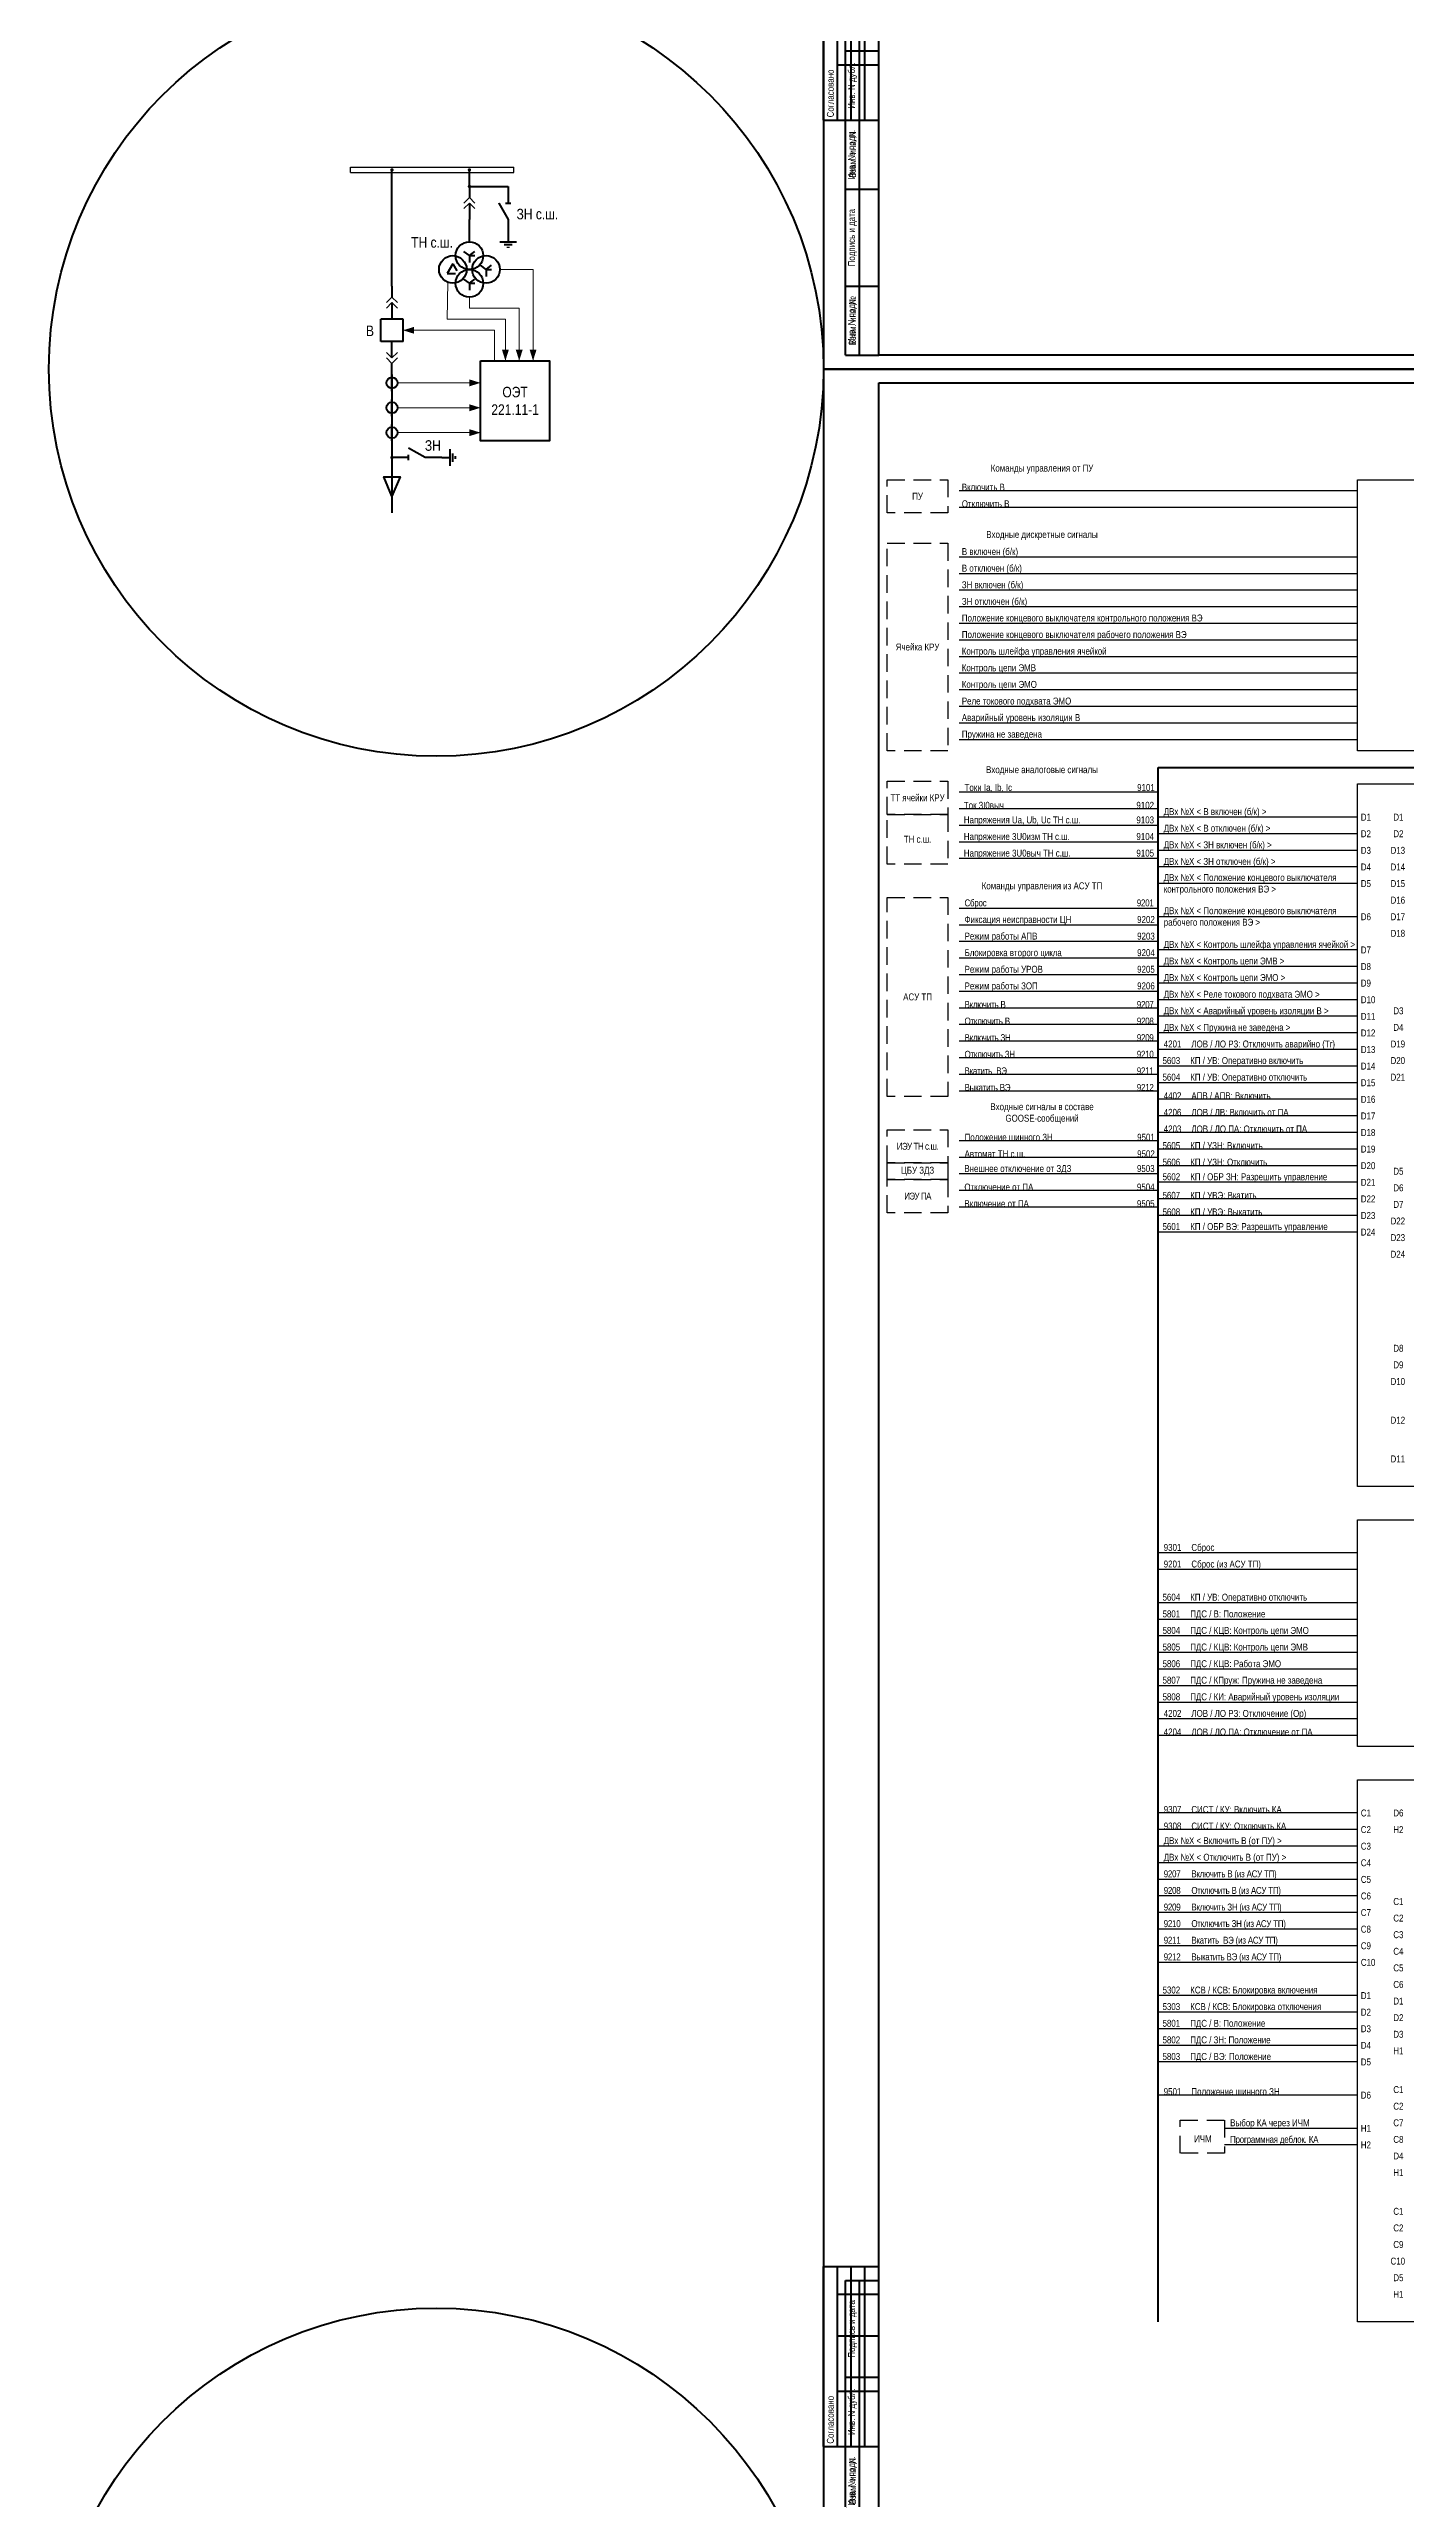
# Model space of a CAD drawing. Header units: millimetres. Extents: x 2179 to 12176, y -20554 to -12004.
# Drawn here: x 3403 to 3894, y -13755 to -12869 of the extents above; entities that cross this region are included whole.
import ezdxf
from ezdxf.enums import TextEntityAlignment as Align

# ---------------------------------------------------------------- set-up
doc = ezdxf.new("R2010")
doc.units = ezdxf.units.MM
doc.linetypes.add('штриховая2', pattern=[9.525, 6.35, -3.175])
for name, color, linetype, lineweight in [('GOOSE', 224, 'Continuous', 30), ('MMS', 190, 'Continuous', 30), ('Внутренняя шина', 4, 'Continuous', 70), ('Вход-Аналоги', 5, 'Continuous', 30), ('Линии связи', 75, 'Continuous', 30), ('Основная', 7, 'Continuous', 30), ('Основная прерывистая', 7, 'штриховая2', 30), ('Основная сплошная', 7, 'Continuous', 30), ('Отключение_включение', 1, 'Continuous', 30), ('Сигналы внутр.', 13, 'Continuous', 30), ('Толстая', 7, 'Continuous', 53), ('Тонкая', 7, 'Continuous', 13), ('Цепи внешние', 134, 'Continuous', 30), ('Цепь - ФК и АСУ', 190, 'Continuous', 30)]:
    doc.layers.add(name, color=color, linetype=linetype, lineweight=lineweight)
doc.layers.add('Рамка внешняя', color=8, linetype='Continuous', lineweight=40, plot=False)
doc.styles.add('2.5_Gost_RD', font='ARIALN.TTF', dxfattribs={"height": 2.5})
doc.styles.add('Narrow', font='ARIALN.TTF')
doc.styles.add('Вывод', font='tahoma.ttf', dxfattribs={"height": 2.5})
doc.styles.add('Компонент', font='ARIALN.TTF', dxfattribs={"height": 3.5})
doc.styles.add('Табл дан', font='ARIALN.TTF')

# ---------------------------------------------------------------- blocks, each defined once
blk = doc.blocks.new('*T16')
at = {"color": 0, "linetype": 'ByBlock', "lineweight": 50, "transparency": 16777216}
for p, q in [((0, 0), (0, 85)), ((0, 85), (12, 85)), ((5, 0), (5, 85)), ((12, 0), (12, 85)), ((0, 60), (12, 60)), ((0, 25), (12, 25)), ((0, 0), (12, 0))]:
    blk.add_line(p, q, dxfattribs=at)
at = {"color": 0, "transparency": 16777216, "char_height": 2.5, "attachment_point": 5, "rotation": 90, "style": '2.5_Gost_RD'}
for s, insert, width in [('Инв. № подл.', (2.5, 72.5), 23), ('Подпись и дата', (2.5, 42.5), 33), ('Взам. инв. №', (2.5, 12.5), 23)]:
    blk.add_mtext(s, dxfattribs=dict(at, insert=insert, width=width))
blk = doc.blocks.new('*T17')
at = {"color": 0, "linetype": 'ByBlock', "lineweight": 50, "transparency": 16777216}
for p, q in [((0, 0), (0, 65)), ((0, 65), (20, 65)), ((5, 0), (5, 65)), ((20, 0), (20, 65)), ((5, 55), (20, 55)), ((5, 40), (20, 40)), ((5, 20), (20, 20)), ((0, 0), (20, 0))]:
    blk.add_line(p, q, dxfattribs=at)
at = {"color": 0, "linetype": 'ByBlock', "lineweight": -2, "transparency": 16777216}
for p, q in [((10, 0), (10, 65)), ((15, 0), (15, 65))]:
    blk.add_line(p, q, dxfattribs=at)
at = {"color": 0, "transparency": 16777216, "insert": (2.5, 1), "char_height": 2.5, "width": 63, "attachment_point": 4, "rotation": 90, "style": '2.5_Gost_RD'}
blk.add_mtext('Согласовано', dxfattribs=at)
blk = doc.blocks.new('*T18')
at = {"color": 0, "linetype": 'ByBlock', "lineweight": 50, "transparency": 16777216}
for p, q in [((0, 0), (0, 145)), ((0, 145), (12, 145)), ((5, 0), (5, 145)), ((12, 0), (12, 145)), ((0, 110), (12, 110)), ((0, 85), (12, 85)), ((0, 60), (12, 60)), ((0, 25), (12, 25)), ((0, 0), (12, 0))]:
    blk.add_line(p, q, dxfattribs=at)
at = {"color": 0, "transparency": 16777216, "char_height": 2.5, "attachment_point": 5, "rotation": 90, "style": '2.5_Gost_RD'}
for s, insert, width in [('{\\C256;Подпись и дата}', (2.5, 127.5), 33), ('{\\C256;Инв. N дубл.}', (2.5, 97.5), 23), ('{\\C256;Взам. инв. N}', (2.5, 72.5), 23), ('Подпись и дата', (2.5, 42.5), 33), ('Инв. N подл.', (2.5, 12.5), 23)]:
    blk.add_mtext(s, dxfattribs=dict(at, insert=insert, width=width))
blk = doc.blocks.new('*U15')
blk.add_lwpolyline([(0, 0), (1189, 0), (1189, 841), (0, 841)], close=True)
at = {"lineweight": 50}
blk.add_lwpolyline([(20, 836), (1184, 836), (1184, 5), (20, 5)], close=True, dxfattribs=at)
for name, p in [('*T17', (0, 90)), ('*T18', (8, 5)), ('*T16', (8, 5))]:
    blk.add_blockref(name, p)
at = {"style": '2.5_Gost_RD', "flags": 8}
blk.add_attdef('ФОРМАТ', text='', height=2.5, dxfattribs=at).set_placement((1134, 4), align=Align.TOP_LEFT)
blk = doc.blocks.new('*U165')
at = {"layer": 'Основная', "ltscale": 0.25}
for p, q in [((2, 2), (0, 0)), ((0, 0), (2, -2))]:
    blk.add_line(p, q, dxfattribs=at)
blk = doc.blocks.new('*U68')
at = {"color": 0}
for p, q in [((0, 6), (0, 2)), ((0, 0), (0, -6))]:
    blk.add_line(p, q, dxfattribs=at)
at = {"color": 0, "ltscale": 0.25, "xscale": -1, "rotation": 90}
for p in [(0, 2), (0, 0)]:
    blk.add_blockref('*U165', p, dxfattribs=at)
at = {"layer": 'Основная'}
for tag, height, style, p in [('ОУ2', 3.5, 'Компонент', (-5, 6)), ('В2', 2.5, 'Вывод', (3, 6)), ('ОУ1', 3.5, 'Компонент', (-5, -6)), ('В1', 2.5, 'Вывод', (3, -6))]:
    blk.add_attdef(tag, text='', height=height, dxfattribs=dict(at, style=style)).set_placement(p, align=Align.MIDDLE_CENTER)
blk = doc.blocks.new('*U66')
at = {"color": 0}
for p, q in [((0, 0), (-8, 0)), ((-8, -8), (-8, 0)), ((0, -8), (0, 0)), ((0, -8), (-8, -8))]:
    blk.add_line(p, q, dxfattribs=at)
at = {"layer": 'Основная', "style": 'Компонент'}
blk.add_attdef('ОУ', text='', height=3.5, dxfattribs=at).set_placement((-15, -3), align=Align.MIDDLE_CENTER)
blk = doc.blocks.new('*U67')
at = {"color": 0}
for p, q in [((0, 0), (0, 6)), ((0, -6), (0, -2))]:
    blk.add_line(p, q, dxfattribs=at)
at = {"color": 0, "ltscale": 0.25, "rotation": 89.99999999999999}
for p in [(0, 0), (0, -2)]:
    blk.add_blockref('*U165', p, dxfattribs=at)
at = {"layer": 'Основная'}
for tag, height, style, p in [('ОУ1', 3.5, 'Компонент', (-5, 6)), ('В1', 2.5, 'Вывод', (3, 6)), ('ОУ2', 3.5, 'Компонент', (-5, -6)), ('В2', 2.5, 'Вывод', (3, -6))]:
    blk.add_attdef(tag, text='', height=height, dxfattribs=dict(at, style=style)).set_placement(p, align=Align.MIDDLE_CENTER)
blk = doc.blocks.new('*U77')
at = {"color": 0}
for p, q in [((-3, 0), (0, 0)), ((0, -3), (0, 3)), ((1, -1.5), (1, 1.5)), ((2, -0.5), (2, 0.5))]:
    blk.add_line(p, q, dxfattribs=at)
blk = doc.blocks.new('*U60')
at = {"color": 0}
blk.add_line((0, 0), (6, 3.43), dxfattribs=at)
blk = doc.blocks.new('*U52')
at = {"color": 0}
blk.add_line((0, -1), (0, 1), dxfattribs=at)
blk = doc.blocks.new('*U76')
at = {"color": 0}
for p, q in [((-3, 0), (-9, 0)), ((9, 0), (3, 0))]:
    blk.add_line(p, q, dxfattribs=at)
at = {"color": 0, "ltscale": 0.25, "xscale": -1}
for name, p in [('*U60', (3, 0)), ('*U52', (-3, 0))]:
    blk.add_blockref(name, p, dxfattribs=at)
at = {"layer": 'Основная'}
for tag, height, style, p in [('ОУ', 3.5, 'Компонент', (0, 12)), ('В1', 2.5, 'Вывод', (-7, -2)), ('В2', 2.5, 'Вывод', (7, -2))]:
    blk.add_attdef(tag, text='', height=height, dxfattribs=dict(at, style=style)).set_placement(p, align=Align.MIDDLE_CENTER)
blk = doc.blocks.new('*U69')
at = {"ltscale": 0.25}
blk.add_circle((0, 0), 2, dxfattribs=at)
at = {"layer": 'Основная', "color": 0, "lineweight": -2}
blk.add_line((0, -3), (0, 3), dxfattribs=at)
at = {"layer": 'Основная', "style": 'Компонент'}
blk.add_attdef('ОУ', text='', height=3.5, dxfattribs=at).set_placement((-6, 0), align=Align.MIDDLE_CENTER)
blk = doc.blocks.new('*U135')
at = {"ltscale": 0.25}
blk.add_circle((0, 0), 2, dxfattribs=at)
at = {"layer": 'Основная', "color": 0, "lineweight": -2}
blk.add_line((0, -3), (0, 3), dxfattribs=at)
at = {"layer": 'Основная', "style": 'Компонент'}
blk.add_attdef('ОУ', text='', height=3.5, dxfattribs=at).set_placement((-6, 0), align=Align.MIDDLE_CENTER)
blk = doc.blocks.new('*U140')
at = {"color": 0, "lineweight": -2}
for p, q in [((0, 0), (59, 0)), ((0, -2), (0, 0)), ((59, -2), (59, 0)), ((0, -2), (59, -2))]:
    blk.add_line(p, q, dxfattribs=at)
at = {"layer": 'Основная', "style": 'Компонент'}
blk.add_attdef('ОШ', text='', height=3.5, dxfattribs=at).set_placement((6, 4), align=Align.MIDDLE_CENTER)
blk = doc.blocks.new('*U137')
at = {"color": 0, "ltscale": 0.35}
for p, q in [((0, 2), (-2, -1.5)), ((0, 2), (1.5, -0.5)), ((-2, -1.5), (1, -1.5))]:
    blk.add_line(p, q, dxfattribs=at)
blk.add_circle((0, 0), 5, dxfattribs=at)
at = {"ltscale": 0.35, "style": 'Компонент'}
blk.add_attdef('ОУ', text='', height=3.5, dxfattribs=at).set_placement((-3, 10), align=Align.MIDDLE_CENTER)
blk = doc.blocks.new('*U138')
at = {"color": 0, "ltscale": 0.35}
for q in [(-2, 1.5), (2, 1.5), (2, 0), (0, -2.5)]:
    blk.add_line((0, 0), q, dxfattribs=at)
blk.add_circle((0, 0), 5, dxfattribs=at)
at = {"ltscale": 0.35, "style": 'Компонент'}
blk.add_attdef('ОУ', text='', height=3.5, dxfattribs=at).set_placement((0, 8), align=Align.MIDDLE_CENTER)
blk = doc.blocks.new('*U74')
at = {"color": 0}
for p, q in [((0, 3), (0, 9)), ((0, -9), (0, -3))]:
    blk.add_line(p, q, dxfattribs=at)
at = {"color": 0, "ltscale": 0.25, "rotation": 89.99999999999999}
for name, p in [('*U60', (0, -3)), ('*U52', (0, 3))]:
    blk.add_blockref(name, p, dxfattribs=at)
at = {"layer": 'Основная'}
for tag, height, style, p in [('ОУ', 3.5, 'Компонент', (-12, 0)), ('В1', 2.5, 'Вывод', (2, 7)), ('В2', 2.5, 'Вывод', (2, -7))]:
    blk.add_attdef(tag, text='', height=height, dxfattribs=dict(at, style=style)).set_placement(p, align=Align.MIDDLE_CENTER)
blk = doc.blocks.new('*U73')
at = {"color": 0}
for p, q in [((-3, 0), (3, 0)), ((0, 3), (0, 0)), ((-1.5, -1), (1.5, -1)), ((-0.5, -2), (0.5, -2))]:
    blk.add_line(p, q, dxfattribs=at)

msp = doc.modelspace()

# ---------------------------------------------------------------- linework, layer by layer
at = {"layer": 'Внутренняя шина'}
for points in [[(3804, -13691), (3804, -13129)], [(3804, -13129), (4064, -13129)]]:
    msp.add_lwpolyline(points, dxfattribs=at)
at = {"layer": 'Линии связи', "ltscale": 0.5}
for points in [[(3876, -13029), (3732, -13029)], [(3876, -13035), (3732, -13035)], [(3876, -13053), (3732, -13053)], [(3876, -13059), (3732, -13059)], [(3876, -13065), (3732, -13065)], [(3876, -13071), (3732, -13071)], [(3876, -13077), (3732, -13077)], [(3876, -13083), (3732, -13083)], [(3876, -13089), (3732, -13089)], [(3876, -13095), (3732, -13095)], [(3876, -13101), (3732, -13101)], [(3876, -13107), (3732, -13107)], [(3876, -13113), (3732, -13113)], [(3876, -13119), (3732, -13119)], [(3804, -13138), (3732, -13138)], [(3876, -13147), (3804, -13147)], [(3876, -13153), (3804, -13153)], [(3876, -13159), (3804, -13159)], [(3876, -13165), (3804, -13165)], [(3876, -13171), (3804, -13171)], [(3804, -13180), (3732, -13180)], [(3876, -13183), (3804, -13183)], [(3876, -13195), (3804, -13195)], [(3876, -13201), (3804, -13201)], [(3876, -13207), (3804, -13207)], [(3876, -13213), (3804, -13213)], [(3876, -13219), (3804, -13219)], [(3876, -13225), (3804, -13225)], [(3876, -13231), (3804, -13231)], [(3876, -13237), (3804, -13237)], [(3876, -13243), (3804, -13243)], [(3876, -13249), (3804, -13249)], [(3876, -13255), (3804, -13255)], [(3804, -13264), (3732, -13264)], [(3876, -13261), (3804, -13261)], [(3876, -13267), (3804, -13267)], [(3804, -13270), (3732, -13270)], [(3876, -13273), (3804, -13273)], [(3876, -13279), (3804, -13279)], [(3876, -13285), (3804, -13285)], [(3876, -13291), (3804, -13291)], [(3876, -13297), (3804, -13297)], [(3876, -13431), (3804, -13431)], [(3876, -13437), (3804, -13437)], [(3876, -13443), (3804, -13443)], [(3876, -13449), (3804, -13449)], [(3876, -13455), (3804, -13455)], [(3876, -13461), (3804, -13461)], [(3876, -13467), (3804, -13467)], [(3876, -13473), (3804, -13473)], [(3876, -13479), (3804, -13479)], [(3876, -13573), (3804, -13573)], [(3876, -13579), (3804, -13579)], [(3876, -13585), (3804, -13585)], [(3876, -13591), (3804, -13591)], [(3876, -13597), (3804, -13597)], [(3876, -13609), (3804, -13609)], [(3876, -13621), (3828, -13621)], [(3876, -13627), (3828, -13627)]]:
    msp.add_lwpolyline(points, dxfattribs=at)
at = {"layer": 'Линии связи'}
for points in [[(3804, -13144), (3732, -13144)], [(3804, -13150), (3732, -13150)], [(3804, -13156), (3732, -13156)], [(3804, -13162), (3732, -13162)], [(3804, -13186), (3732, -13186)], [(3804, -13192), (3732, -13192)], [(3804, -13198), (3732, -13198)], [(3804, -13204), (3732, -13204)], [(3804, -13210), (3732, -13210)], [(3804, -13216), (3732, -13216)], [(3804, -13222), (3732, -13222)], [(3804, -13228), (3732, -13228)], [(3804, -13234), (3732, -13234)], [(3804, -13240), (3732, -13240)], [(3804, -13246), (3732, -13246)], [(3804, -13276), (3732, -13276)], [(3804, -13282), (3732, -13282)], [(3804, -13288), (3732, -13288)], [(3876, -13413), (3804, -13413)], [(3876, -13419), (3804, -13419)], [(3876, -13507), (3804, -13507)], [(3876, -13513), (3804, -13513)], [(3876, -13519), (3804, -13519)], [(3876, -13525), (3804, -13525)], [(3876, -13531), (3804, -13531)], [(3876, -13537), (3804, -13537)], [(3876, -13543), (3804, -13543)], [(3876, -13549), (3804, -13549)], [(3876, -13555), (3804, -13555)], [(3876, -13561), (3804, -13561)]]:
    msp.add_lwpolyline(points, dxfattribs=at)
at = {"layer": 'Основная', "ltscale": 0.25, "const_width": 0.6}
for points in [[(3526.7, -12913, 1), (3527.3, -12913, 1)], [(3554.7, -12913, 1), (3555.3, -12913, 1)], [(3555.3, -12918.99, 1), (3554.7, -12918.99, 1)], [(3554.7, -12919, 1), (3555.3, -12919, 1)]]:
    msp.add_lwpolyline(points, format="xyb", close=True, dxfattribs=at)
at = {"layer": 'Основная'}
for points in [[(3876, -13025), (3992, -13025), (3992, -13123), (3876, -13123)], [(3876, -13135), (3992, -13135), (3992, -13389), (3876, -13389)], [(3876, -13401), (3992, -13401), (3992, -13483), (3876, -13483)], [(3876, -13495), (3992, -13495), (3992, -13691), (3876, -13691)]]:
    msp.add_lwpolyline(points, close=True, dxfattribs=at)
at = {"layer": 'Основная прерывистая'}
msp.add_lwpolyline([(3812, -13618), (3828, -13618), (3828, -13630), (3812, -13630)], close=True, dxfattribs=at)
at = {"layer": 'Основная сплошная', "linetype": 'штриховая2'}
for points in [[(3728, -13037), (3706, -13037), (3706, -13025), (3728, -13025)], [(3728, -13123), (3706, -13123), (3706, -13048), (3728, -13048)], [(3728, -13146), (3706, -13146), (3706, -13134), (3728, -13134)], [(3728, -13164), (3706, -13164), (3706, -13146), (3728, -13146)], [(3728, -13248), (3706, -13248), (3706, -13176), (3728, -13176)], [(3728, -13272), (3706, -13272), (3706, -13260), (3728, -13260)], [(3728, -13278), (3706, -13278), (3706, -13272), (3728, -13272)], [(3728, -13290), (3706, -13290), (3706, -13278), (3728, -13278)]]:
    msp.add_lwpolyline(points, close=True, dxfattribs=at)
at = {"layer": 'Отключение_включение', "color": 0, "lineweight": 50}
for p, q in [((3555, -12919), (3569, -12919)), ((3569, -12919), (3569, -12925)), ((3565.57, -12925), (3569, -12931)), ((3568, -12925), (3570, -12925)), ((3569, -12931), (3569, -12939)), ((3566, -12939), (3572, -12939)), ((3567.5, -12940), (3570.5, -12940))]:
    msp.add_line(p, q, dxfattribs=at)
at = {"layer": 'Рамка внешняя'}
for centre in [(3543, -12985), (3543, -13826)]:
    msp.add_circle(centre, 140, dxfattribs=at)
at = {"layer": 'Толстая'}
for points in [[(3527, -12955), (3527, -12913)], [(3555, -12916), (3555, -12913)], [(3555, -12919), (3555, -12913)], [(3555, -12916.01), (3555, -12913.01)], [(3555, -12939), (3555, -12931)], [(3527, -12987), (3527, -13037)], [(3527, -13031), (3524, -13024), (3530, -13024), (3527, -13031)]]:
    msp.add_lwpolyline(points, dxfattribs=at)
msp.add_lwpolyline([(3559, -12982), (3584, -12982), (3584, -13011), (3559, -13011)], close=True, dxfattribs=at)
at = {"layer": 'Толстая', "ltscale": 0.25, "const_width": 0.6}
msp.add_lwpolyline([(3526.7, -13017, 1), (3527.3, -13017, 1)], format="xyb", close=True, dxfattribs=at)
at = {"layer": 'Тонкая'}
for p, q in [((3547.14, -12953.64), (3547, -12967)), ((3578, -12949), (3566, -12949)), ((3578, -12982), (3578, -12949)), ((3555, -12959), (3555, -12963)), ((3573, -12963), (3555, -12963)), ((3573, -12982), (3573, -12963)), ((3564, -12971), (3531, -12971)), ((3568, -12967), (3547, -12967)), ((3564, -12971), (3564, -12982)), ((3568, -12982), (3568, -12967)), ((3529, -12990), (3559, -12990)), ((3529, -12999), (3559, -12999)), ((3529, -13008), (3559, -13008))]:
    msp.add_line(p, q, dxfattribs=at)
for points in [[(3531, -12971, 0, 2.5, 0), (3535, -12971, 0, 0, 0)], [(3568, -12982, 0, 2.5, 0), (3568, -12978, 0, 0, 0)], [(3573, -12982, 0, 2.5, 0), (3573, -12978, 0, 0, 0)], [(3578, -12982, 0, 2.5, 0), (3578, -12978, 0, 0, 0)], [(3559, -12990, 0, 2.5, 0), (3555, -12990, 0, 0, 0)], [(3559, -12999, 0, 2.5, 0), (3555, -12999, 0, 0, 0)], [(3559, -13008, 0, 2.5, 0), (3555, -13008, 0, 0, 0)]]:
    msp.add_lwpolyline(points, format="xyseb", dxfattribs=at)

# ---------------------------------------------------------------- block references
at = {"layer": 'Основная', "ltscale": 0.25}
msp.add_blockref('*U140', (3512, -12911.99), dxfattribs=at)
at = {"layer": 'Основная', "color": 0, "lineweight": 50, "ltscale": 0.35}
for name, p in [('*U74', (3569, -12928)), ('*U73', (3569, -12939))]:
    msp.add_blockref(name, p, dxfattribs=at)
at = {"layer": 'Рамка внешняя'}
for p in [(3683, -12985), (3683, -13826)]:
    msp.add_blockref('*U15', p, dxfattribs=at).add_auto_attribs({'ФОРМАТ': 'Формат А0'})
at = {"layer": 'Толстая', "ltscale": 0.25}
for name, p in [('*U68', (3555, -12925)), ('*U68', (3527, -12961)), ('*U66', (3531, -12967)), ('*U67', (3527, -12981)), ('*U69', (3527, -12990)), ('*U69', (3527, -12999)), ('*U135', (3527, -13008)), ('*U76', (3536, -13017)), ('*U77', (3548, -13017))]:
    msp.add_blockref(name, p, dxfattribs=at)
at = {"layer": 'Толстая', "ltscale": 0.35}
for name, p in [('*U138', (3555, -12944)), ('*U137', (3549, -12949)), ('*U138', (3561, -12949)), ('*U138', (3555, -12954))]:
    msp.add_blockref(name, p, dxfattribs=at)

# ---------------------------------------------------------------- texts
at = {"layer": 'GOOSE', "char_height": 2.5, "attachment_point": 7, "style": 'Narrow'}
for s, insert, width in [('Автомат ТН с.ш.^I^I^I^I   9502', (3734, -13270), 70), ('Внешнее отключение от ЗДЗ^I^I^I   9503', (3733.93, -13276), 70.0735), ('\\pt30,40,50,60;Отключение от ПА^I^I^I^I   9504', (3733.93, -13282), 70.0735), ('Включение от ПА^I^I^I^I   9505^I', (3733.93, -13288), 70.0735)]:
    msp.add_mtext(s, dxfattribs=dict(at, insert=insert, width=width))
at = {"layer": 'GOOSE', "ltscale": 0.5, "char_height": 2.5, "attachment_point": 7, "style": 'Narrow'}
for s, insert, width in [('Положение шинного ЗН^I^I^I   9501', (3734, -13264), 70), ('9501^IПоложение шинного ЗН', (3806, -13609), 58)]:
    msp.add_mtext(s, dxfattribs=dict(at, insert=insert, width=width))
at = {"layer": 'MMS', "char_height": 2.5, "attachment_point": 7, "style": 'Narrow'}
for s, insert, width in [('{\\T0.95;Сброс^I^I^I^I^I^I   9201^I}', (3734, -13180), 70), ('Фиксация неисправности ЦН^I^I^I   9202^I', (3734, -13186), 70), ('Режим работы АПВ^I^I^I^I   9203', (3734, -13192), 70), ('Блокировка второго цикла^I^I^I   9204^I', (3734, -13198), 70), ('Режим работы УРОВ^I^I^I^I   9205^I', (3734, -13204), 70), ('Режим работы ЗОП^I^I^I^I   9206^I', (3734, -13210), 70), ('{\\T0.95;Включить В^I^I^I^I^I   9207}', (3734, -13216), 70), ('{\\T0.95;Отключить В^I^I^I^I^I   9208}', (3734, -13222), 70), ('{\\T0.95;Отключить ЗН^I^I^I^I^I   9210^I}', (3734, -13234), 70), ('{\\T0.95;Включить ЗН^I^I^I^I^I   9209^I}', (3734, -13228), 70), ('{\\T0.95;Вкатить  ВЭ^I^I^I^I^I   9211^I}', (3734, -13240), 70), ('{\\T0.95;Выкатить ВЭ^I^I^I^I^I   9212^I}', (3734, -13246), 70), ('9301^IСброс', (3806, -13413), 58), ('9201^IСброс (из АСУ ТП)', (3806, -13419), 58), ('9307^IСИСТ / КУ: Включить КА', (3806, -13507), 58), ('9308^IСИСТ / КУ: Отключить КА', (3806, -13513), 58), ('{\\T0.95;9207^IВключить В (из АСУ ТП)}', (3806, -13531), 58), ('{\\T0.95;9208^IОтключить В (из АСУ ТП)}', (3806, -13537), 58), ('{\\T0.95;9209^IВключить ЗН (из АСУ ТП)}', (3806, -13543), 58), ('{\\T0.95;9210^IОтключить ЗН (из АСУ ТП)}', (3806, -13549), 58), ('{\\T0.95;9211^IВкатить  ВЭ (из АСУ ТП)}', (3806, -13555), 58), ('{\\T0.95;9212^IВыкатить ВЭ (из АСУ ТП)}', (3806, -13561), 58)]:
    msp.add_mtext(s, dxfattribs=dict(at, insert=insert, width=width))
at = {"layer": 'Вход-Аналоги', "char_height": 2.5, "attachment_point": 7, "style": 'Narrow'}
for s, insert, width in [('Ток 3I0выч^I^I^I^I^I   9102', (3733.73, -13144), 70.2651), ('Токи Ia, Ib, Ic^I^I^I^I^I   9101', (3734, -13138), 70), ('Напряжения Ua, Ub, Uc ТН с.ш.^I^I   9103', (3733.73, -13150), 70.2651), ('Напряжение 3U0изм ТН с.ш.^I^I^I   9104', (3733.73, -13156), 70.2651), ('Напряжение 3U0выч ТН с.ш.^I^I^I   9105^I', (3733.73, -13162), 70.2651)]:
    msp.add_mtext(s, dxfattribs=dict(at, insert=insert, width=width))
at = {"layer": 'Основная', "style": 'Табл дан'}
for s, p in [('D1', (3877.25, -13147)), ('D2', (3877.25, -13153)), ('D1', (3889, -13147)), ('D2', (3889, -13153)), ('D3', (3877.25, -13159)), ('D13', (3888, -13159)), ('D4', (3877.25, -13165)), ('D5', (3877.25, -13171)), ('D14', (3888, -13165)), ('D15', (3888, -13171)), ('D16', (3888, -13177)), ('D6', (3877.25, -13183)), ('D17', (3888, -13183)), ('D18', (3888, -13189)), ('D7', (3877.25, -13195)), ('D8', (3877.25, -13201)), ('D9', (3877.25, -13207)), ('D10', (3877.25, -13213)), ('D11', (3877.25, -13219)), ('D3', (3889, -13217)), ('D4', (3889, -13223)), ('D12', (3877.25, -13225)), ('D13', (3877.25, -13231)), ('D19', (3888, -13229)), ('D14', (3877.25, -13237)), ('D20', (3888, -13235)), ('D21', (3888, -13241)), ('D15', (3877.25, -13243)), ('D16', (3877.25, -13249)), ('D17', (3877.25, -13255)), ('D18', (3877.25, -13261)), ('D19', (3877.25, -13267)), ('D20', (3877.25, -13273)), ('D5', (3889, -13275)), ('D21', (3877.25, -13279)), ('D22', (3877.25, -13285)), ('D6', (3889, -13281)), ('D23', (3877.25, -13291)), ('D22', (3888, -13293)), ('D7', (3889, -13287)), ('D24', (3877.25, -13297)), ('D23', (3888, -13299)), ('D24', (3888, -13305)), ('D8', (3889, -13339)), ('D9', (3889, -13345)), ('D10', (3888, -13351)), ('D12', (3888, -13365)), ('D11', (3888, -13379)), ('C1', (3877.25, -13507)), ('D6', (3889, -13507)), ('C2', (3877.25, -13513)), ('H2', (3889, -13513)), ('C3', (3877.25, -13519)), ('C4', (3877.25, -13525)), ('C5', (3877.25, -13531)), ('C6', (3877.25, -13537)), ('C7', (3877.25, -13543)), ('C1', (3889, -13539)), ('C8', (3877.25, -13549)), ('C2', (3889, -13545)), ('C3', (3889, -13551)), ('C9', (3877.25, -13555)), ('C10', (3877.25, -13561)), ('C4', (3889, -13557)), ('C5', (3889, -13563)), ('C6', (3889, -13569)), ('D1', (3877.25, -13573)), ('D1', (3889, -13575)), ('D2', (3877.25, -13579)), ('D3', (3877.25, -13585)), ('D2', (3889, -13581)), ('D3', (3889, -13587)), ('D4', (3877.25, -13591)), ('H1', (3889, -13593)), ('D5', (3877.25, -13597)), ('D6', (3877.25, -13609)), ('C1', (3889, -13607)), ('C2', (3889, -13613)), ('H1', (3877.25, -13621)), ('C7', (3889, -13619)), ('H2', (3877.25, -13627)), ('C8', (3889, -13625)), ('D4', (3889, -13631)), ('H1', (3889, -13637)), ('C1', (3889, -13651)), ('C2', (3889, -13657)), ('C9', (3889, -13663)), ('C10', (3888, -13669)), ('D5', (3889, -13675)), ('H1', (3889, -13681))]:
    msp.add_text(s, height=2.5, dxfattribs=at).set_placement(p, align=Align.MIDDLE_LEFT)
at = {"layer": 'Основная', "color": 0, "lineweight": 50, "char_height": 3.8, "width": 18, "attachment_point": 5, "style": 'Narrow'}
for s, insert in [('ЗН с.ш.', (3579.57, -12929)), ('\\pi-11.4,l11.4,t11.4;ТН с.ш.', (3541.48, -12939.25)), ('\\pi-11.4,l11.4,t11.4;ЗН', (3541.77, -13012.67))]:
    msp.add_mtext(s, dxfattribs=dict(at, insert=insert))
at = {"layer": 'Основная', "style": 'Narrow'}
for s, insert, char_height, width, attachment_point in [('\\pi-11.4,l11.4,t11.4;В', (3519.03, -12971.19), 3.8, 53.3807, 5), ('\\pt11.4;ОЭТ 221.11-1', (3571.5, -12996.5), 3.8, 25, 5), ('\\pt55;Команды управления от ПУ', (3762, -13022.81), 2.5, 60, 8), ('\\pt55;Входные дискретные сигналы', (3762, -13046.81), 2.5, 60, 8), ('\\pt55;Входные аналоговые сигналы', (3762, -13131.81), 2.5, 60, 8), ('\\pt55;Команды управления из АСУ ТП', (3762, -13173.81), 2.5, 60, 8), ('\\pt55;Входные сигналы в составе GOOSE-сообщений', (3762, -13257.81), 2.5, 60, 8)]:
    msp.add_mtext(s, dxfattribs=dict(at, insert=insert, char_height=char_height, width=width, attachment_point=attachment_point))
at = {"layer": 'Основная', "ltscale": 0.5, "insert": (3817, -13626), "char_height": 2.5, "width": 6, "attachment_point": 7, "style": 'Narrow'}
msp.add_mtext('ИЧМ', dxfattribs=at)
at = {"layer": 'Основная сплошная', "char_height": 2.5, "width": 22, "attachment_point": 5, "style": 'Narrow'}
for s, insert in [('\\pt55;ПУ', (3717, -13031)), ('\\pt55;Ячейка КРУ', (3717, -13085.5)), ('\\pt55;ТТ ячейки КРУ', (3717, -13140)), ('\\pt55;ТН с.ш.', (3717, -13155)), ('\\pt55;АСУ ТП', (3717, -13212)), ('\\pt55;{\\T0.9;ИЭУ ТН с.ш.}', (3717, -13266)), ('\\pt55;ЦБУ ЗДЗ', (3717, -13275)), ('\\pt55;{\\T0.9;ИЭУ ПА}', (3717, -13284))]:
    msp.add_mtext(s, dxfattribs=dict(at, insert=insert))
at = {"layer": 'Сигналы внутр.', "ltscale": 0.5, "char_height": 2.5, "attachment_point": 7, "style": 'Narrow'}
for s, insert, width in [('ДВх №X < В включен (б/к) >', (3806, -13147), 58), ('ДВх №X < В отключен (б/к) >', (3806, -13153), 58), ('ДВх №X < ЗН включен (б/к) >', (3806, -13159), 58), ('ДВх №X < ЗН отключен (б/к) >', (3806, -13165), 58), ('ДВх №X < Положение концевого выключателя контрольного положения ВЭ >', (3806, -13175), 70), ('ДВх №X < Положение концевого выключателя рабочего положения ВЭ >', (3806, -13187), 70), ('ДВх №X < Контроль шлейфа управления ячейкой >', (3806, -13195), 70), ('ДВх №X < Контроль цепи ЭМВ >', (3806, -13201), 58), ('ДВх №X < Контроль цепи ЭМО >', (3806, -13207), 58), ('ДВх №X < Реле токового подхвата ЭМО >', (3806, -13213), 58), ('\\pt10;ДВх №X < Аварийный уровень изоляции В >', (3806, -13219), 70), ('\\pt10;ДВх №X < Пружина не заведена >', (3806, -13225), 58), ('4201^IЛОВ / ЛО РЗ: Отключить аварийно (Tr)', (3806, -13231), 70), ('4402^IАПВ / АПВ: Включить', (3806, -13249), 58), ('4206^IЛОВ / ЛВ: Включить от ПА', (3806, -13255), 58), ('4203^IЛОВ / ЛО ПА: Отключить от ПА', (3806, -13261), 70), ('4202^IЛОВ / ЛО РЗ: Отключение (Op)', (3806, -13473), 70), ('4204^IЛОВ / ЛО ПА: Отключение от ПА', (3806, -13479), 70)]:
    msp.add_mtext(s, dxfattribs=dict(at, insert=insert, width=width))
at = {"layer": 'Сигналы внутр.', "char_height": 2.5, "attachment_point": 7}
for s, insert, width, style in [('5603^IКП / УВ: Оперативно включить', (3805.57, -13237), 70.43, 'Табл дан'), ('5604^IКП / УВ: Оперативно отключить', (3805.57, -13243), 70.43, 'Табл дан'), ('5605^IКП / УЗН: Включить', (3805.57, -13267), 58.43, 'Табл дан'), ('5606^IКП / УЗН: Отключить', (3805.57, -13273), 58.43, 'Табл дан'), ('5602^IКП / ОБР ЗН: Разрешить управление', (3805.57, -13279), 70.43, 'Табл дан'), ('5607^IКП / УВЭ: Вкатить ', (3805.57, -13285), 58.43, 'Табл дан'), ('5608^IКП / УВЭ: Выкатить ', (3805.57, -13291), 58.43, 'Табл дан'), ('5601^IКП / ОБР ВЭ: Разрешить управление', (3805.57, -13297), 70.43, 'Табл дан'), ('5604^IКП / УВ: Оперативно отключить', (3805.57, -13431), 70.43, 'Табл дан'), ('5801^IПДС / В: Положение^I', (3805.57, -13437), 70.43, 'Табл дан'), ('5804^IПДС / КЦВ: Контроль цепи ЭМО', (3805.57, -13443), 70.43, 'Табл дан'), ('5805^IПДС / КЦВ: Контроль цепи ЭМВ', (3805.57, -13449), 70.43, 'Табл дан'), ('5806^IПДС / КЦВ: Работа ЭМО', (3805.57, -13455), 70.43, 'Табл дан'), ('5807^IПДС / КПруж: Пружина не заведена', (3805.57, -13461), 70.43, 'Табл дан'), ('5808^IПДС / КИ: Аварийный уровень изоляции', (3805.57, -13467), 70.43, 'Табл дан'), ('ДВх №X < Включить В (от ПУ) >', (3806, -13519), 58, 'Narrow'), ('ДВх №X < Отключить В (от ПУ) >', (3806, -13525), 58, 'Narrow'), ('5302^IКСВ / КСВ: Блокировка включения', (3805.57, -13573), 58.43, 'Табл дан'), ('5303^IКСВ / КСВ: Блокировка отключения', (3805.57, -13579), 58.43, 'Табл дан'), ('5801^IПДС / В: Положение', (3805.57, -13585), 41, 'Табл дан'), ('5802^IПДС / ЗН: Положение', (3805.57, -13591), 58.43, 'Табл дан'), ('5803^IПДС / ВЭ: Положение', (3805.57, -13597), 58.43, 'Табл дан')]:
    msp.add_mtext(s, dxfattribs=dict(at, insert=insert, width=width, style=style))
at = {"layer": 'Цепи внешние', "char_height": 2.5, "width": 71, "attachment_point": 7, "style": 'Narrow'}
for s, insert in [('Включить В', (3733, -13029)), ('Отключить В', (3733, -13035))]:
    msp.add_mtext(s, dxfattribs=dict(at, insert=insert))
at = {"layer": 'Цепи внешние', "ltscale": 0.5, "char_height": 2.5, "attachment_point": 7, "style": 'Narrow'}
for s, insert, width in [('В включен (б/к)', (3733, -13053), 71), ('ЗН включен (б/к)', (3733, -13065), 71), ('В отключен (б/к)', (3733, -13059), 71), ('ЗН отключен (б/к)', (3733, -13071), 71), ('Положение концевого выключателя контрольного положения ВЭ', (3733, -13077), 143), ('Положение концевого выключателя рабочего положения ВЭ', (3733, -13083), 143), ('Контроль шлейфа управления ячейкой', (3733, -13089), 71), ('Контроль цепи ЭМВ', (3733, -13095), 71), ('Контроль цепи ЭМО', (3733, -13101), 71), ('Реле токового подхвата ЭМО', (3733, -13107), 71), ('Аварийный уровень изоляции В', (3733, -13113), 71), ('Пружина не заведена^I', (3733, -13119), 71)]:
    msp.add_mtext(s, dxfattribs=dict(at, insert=insert, width=width))
at = {"layer": 'Цепь - ФК и АСУ', "ltscale": 0.5, "char_height": 2.5, "width": 34, "attachment_point": 7, "style": 'Narrow'}
for s, insert in [('Выбор КА через ИЧМ', (3830, -13621)), ('{\\T0.95;Программная деблок. КА}', (3830, -13627))]:
    msp.add_mtext(s, dxfattribs=dict(at, insert=insert))

doc.saveas('drawing.dxf')
